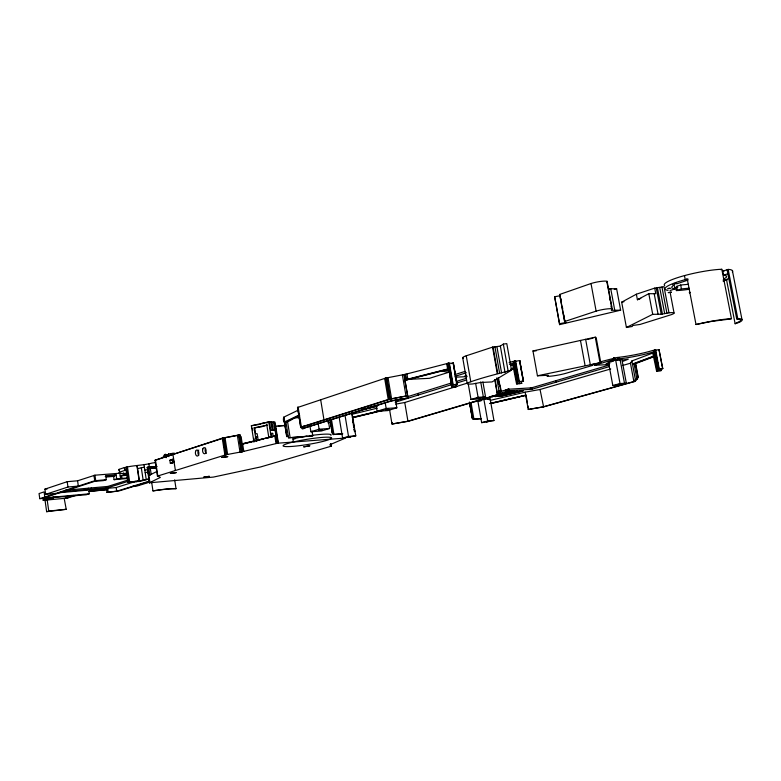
<?xml version="1.0" encoding="UTF-8"?>
<svg xmlns="http://www.w3.org/2000/svg" width="781" height="781" viewBox="0 0 781 781"><rect width="100%" height="100%" fill="white"/><g stroke="black" fill="none" stroke-linecap="round" stroke-linejoin="round"><path stroke-width="1.17" d="M406.013 379.488L429.482 378.316L448.294 372.42C450.012 372.195 448.489 369.11 446.966 370.184A32.9 4.51 -10.1 0 1 444.975 370.009M495.183 379.468L497.419 394.727L407.936 421.184L391.994 424.024L389.573 409.654M498.288 377.643C496.999 381.753 503.52 389.787 499.635 392.902M354.691 431.395L354.271 429.316M297.483 407.526L385.609 378.111L405.505 374.294L447.601 363.409L453.429 363.087L451.799 363.653M330.783 443.813L331.154 446.097L330.617 446.371L260.61 466.95L213.398 477.084L149.474 482.795L148.39 475.727L156.942 471.46M391.994 424.024L408.551 421.242L498.913 394.542L498.971 390.685L500.738 390.432L498.483 377.701M496.726 377.955L499.274 392.355L498.913 394.542L497.419 394.727L494.734 379.556M149.444 482.775L160.359 477.416L157.821 475.99L226.08 454.718L242.637 451.652L277.626 443.208L345.514 438.053L329.816 444.77L331.154 446.097M303.887 428.584L302.296 428.857L300.685 427.275L297.532 407.379M472.749 418.128L472.202 418.108L469.596 403.133M448.089 363.321L451.643 385.043L456.299 384.808L457.158 384.496L453.39 363.058M606.622 282.185L607.091 281.306A10.612 1.796 -11 0 0 591.012 283.523L559.626 294.466L564.575 321.547L566.108 322.485L559.577 323.685L559.587 324.632L620.631 310.184L616.619 288.755L608.467 288.745M607.091 281.306L612.236 308.856L611.357 310.301L620.631 310.184M163.141 456.836L164.615 454.503L165.689 454.357L166.197 457.705M622.34 365.567L630.452 363.204L631.888 360.939L653.443 352.817M165.689 454.357L165.064 455.343L167.915 454.942L168.559 453.956L174.3 453.136M456.299 384.808L456.612 386.595L451.721 387.161L449.016 368.681L404.88 379.898L408.121 397.929L391.642 400.936L302.706 428.554L302.442 426.914L390.529 399.12L407.584 395.742L389.172 399.198L300.705 427.178M170.775 454.542L171.429 453.546M172.201 454.337L172.865 453.341M451.721 387.161L448.85 368.954L404.909 380.142M299.279 416.019C295.013 416.009 281.492 429.179 283.62 417.23L297.766 410.386M631.888 360.939L635.353 379.439L633.879 381.528L543.156 406.823L528.239 409.478L525.135 392.16L540.042 389.494L610.742 368.935M653.521 356.878L635.666 363.555L638.272 377.438L636.388 379.654M155.019 460.331L222.253 438.17L239.357 434.89L240.099 434.958L242.637 451.652M609.336 364.6L595.024 365.215L594.673 363.565M594.897 365.166L613.749 359.524L617.439 359.055A29.844 3.7 -10.7 0 0 652.584 352.182L656.577 371.053L661.107 370.604L660.814 369.022L657.251 369.169L657.543 370.76L661.107 370.604M528.239 409.478L543.605 406.891L635.217 381.362L636.954 379.215L634.065 363.79L653.746 356.439M519.716 360.724L523.514 381.206L517.207 381.85L517.51 383.578L516.563 383.881L512.492 363.38A32.08 4.315 -10.1 0 1 509.476 364.288M673.359 285.524L671.719 286.998L671.953 288.121L675.087 288.892L674.52 285.963M472.212 418.079L472.817 417.855L473.071 419.299L481.301 418.714M155.595 462.586A22.219 2.353 -8.6 0 0 152.119 463.065C141.107 466.023 129.216 464.998 118.741 469.586A25.49 2.714 -8.6 0 0 118.849 470.25M148.595 478.997L140.082 481.36L127.869 482.287L126.044 469.996L119.142 472.3A25.5 2.665 -8.6 0 0 125.956 473.432M173.001 462.762L172.054 462.703M463.406 358.215A13.228 1.874 -10.1 0 1 466.247 355.794L492.577 347.135L500.348 346.081L503.345 344.079L506.791 343.63L511.516 370.155L492.069 381.919L480.52 382.505L472.632 383.959A13.248 1.66 -10 0 1 468.707 384.057L467.907 383.959A13.248 1.66 -10 0 1 470.787 381.753C484.2 377.077 498.161 373.767 511.516 370.155M659.037 349.751L662.796 368.603L660.814 369.022M453.341 363.165L457.012 384.594M621.676 302.149L636.369 294.212L654.703 288.121L664.006 286.676L668.985 312.81A10.114 1.445 -11.1 0 1 671.094 314.733L640.078 324.437L632.844 325.472L632.2 326.487L626.421 327.493L621.676 302.149L623.98 301.749M636.369 294.212L637.413 299.748L648.806 293.685L655.767 293.715L654.703 288.121M626.421 327.493L652.711 314.323L661.243 314.235L668.985 312.81M299.67 415.267L285.924 421.896L288.482 437.79L311.97 436.052L312.781 435.798L312.01 431.092M723.567 279.207L726.506 277.187L726.515 276.005L723.587 275.156L722.815 271.163L728.156 269.406L730.069 269.572A34.891 5.555 -11.5 0 1 732.344 272.052M725.412 280.018L729.561 278.036M298.557 415.248L284.245 422.189M609.688 362.404L606.046 363.917L609.834 363.624M620.28 359.826L620.758 359.436L614.969 360.353M510.52 365.498L513.869 364.073M723.147 281.14L727.336 279.51L726.486 279.5L735.126 323.744L740.544 320.864L740.622 319.673L736.708 318.892L727.101 269.757M511.164 368.886L514.494 367.49M510.842 369.511L514.201 368.095M510.354 370.184L514.65 368.378M610.732 362.003L613.905 360.763M622.359 361.544L628.285 359.192L622.467 360.021M654.029 355.97L632.464 364.014L635.666 363.555M676.776 283.806L687.963 280.106M689.067 288.56L688.51 288.833L689.115 288.931M362.853 409.625L377.077 406.345M342.8 433.826L333.096 434.539C333.975 432.625 331.29 433.26 332.999 433.26M638.575 299.133L640.801 298.352M55.929 493.407L45.659 494.344L44.917 489.14L67.195 481.692L77.583 480.793L94.94 475.199L119.815 473.208L120.596 478.519L127.938 477.904M668.058 290.425A34.901 5.477 -11.5 0 1 685.24 279.627L686.87 279.383M720.756 269.65L721.82 269.299L731.455 318.677L730.381 318.999L711.735 321.381L696.008 324.515L687.27 279.12L685.24 279.627L684.468 275.605M564.575 321.547L596.128 311.131A10.631 1.621 -10.9 0 1 612.236 308.856M676.629 286.354L680.69 285.026L688.354 284.294M637.413 299.748L639.707 298.986M45.659 494.344L67.967 487.012L78.344 486.094L77.583 480.793M670.02 290.552L675.087 288.892M49.906 498.883L53.44 498.132L46.606 499.947M606.564 363.624L608.672 363.067M675.819 287.662L676.375 290.571L681.432 288.921L689.106 288.179M723.587 275.156L727.882 273.75M47.133 496.814L44.82 497.028L44.087 491.893L39.05 493.572L39.772 498.678L94.735 480.745L106.265 479.7L105.669 475.688L116.096 474.848L116.691 478.841L114.085 479.68L113.489 475.697L116.096 474.848M608.526 289.468L610.742 288.755L614.754 310.262M106.265 479.7L103.463 480.608L94.472 481.399L43.248 498.083L89.278 493.797L88.917 491.298L107.768 489.56L88.927 491.561M42.994 498.717L43.228 500.367L53.547 497.028M517.207 381.85L523.514 381.206M725.822 280.018L726.633 279.764M127.547 475.258L120.206 475.863L127.157 473.657M45.073 500.572L47.172 499.889L48.764 511.047L46.655 511.701L44.898 499.332M169.858 460.253L173.079 459.208L173.528 462.157L170.307 463.192L169.858 460.253L172.357 460.048M55.519 497.067L52.464 498.044M64.188 498.395L66.229 509.31L46.655 511.701M73.844 495.437L65.184 498.2L67.879 497.936M454.727 374.665L464.968 371.405M65.233 490.283L107.885 486.426L127.381 480.247M455.02 376.354L466.403 372.742M75.747 495.457L67.42 498.083L43.228 500.367M60.42 492.01L108.071 487.666L128.719 481.145M89.278 493.797L86.213 494.763L39.772 498.678M127.869 482.287L139.418 480.852L137.183 465.886M302.706 428.554L390.832 400.878L408.121 397.929M58.38 492.821L116.174 487.539L135.728 481.399M394.922 400.673L400.702 398.866M407.633 396.689L451.203 383.041M456.924 381.245L466.081 378.385M106.606 489.931L106.968 492.401L116.72 491.239L149.659 481.018M136.089 481.711L139.184 480.871L136.939 465.906M395.196 402.244L451.486 384.672M456.065 383.246L466.364 380.025M149.112 481.643L119.669 490.761L106.968 492.401M395.664 404.128L404.763 402.498L467.282 383.129M309.92 425.85L310.877 431.747L319.097 429.208L329.611 428.466L328.254 420.198M376.091 405.359L377.077 411.275L386.165 408.463L396.826 407.799L395.42 399.521M149.825 482.082L137.271 485.958L132.253 486.417M329.611 428.466L321.372 430.995L310.877 431.747M396.826 407.799L387.727 410.601L377.077 411.275M333.096 434.539L342.098 433.689M657.251 369.169L662.786 368.593M736.708 318.892L739.675 318.648A35.018 4.549 -11.1 0 1 739.451 322.26L735.126 323.744M468.336 384.398L470.963 399.442L478.089 397.324L485.538 396.885L482.883 381.831M656.577 371.053L657.543 370.76M669.629 288.589C672.529 287.574 665.9 288.579 668.116 288.863M339.159 417.239L342.605 438.141L348.511 436.384L355.775 435.837L351.919 412.602M499.928 391.632L508.616 389.221L531.529 387.835L609.004 365.118M600.765 361.72L617.146 357.483A29.844 3.729 -10.7 0 0 652.291 350.61L659.174 349.624M485.538 396.885L478.402 399.003L470.963 399.442M355.775 435.837L342.605 438.141M499.215 393.39L508.88 390.695L531.783 389.289L609.287 366.64M615.643 359.973L608.467 362.091L612.821 385.56L619.128 385.199L626.333 383.188L621.959 359.719L615.643 359.973L620.026 383.539L626.333 383.188M483.898 399.335L477.874 401.122L481.652 422.667L493.953 420.52L490.156 398.964L483.898 399.335L487.705 420.969L493.953 420.52M488.145 399.56L490.156 398.964M690.15 292.348L689.262 292.709L689.867 292.807M519.814 360.607L512.18 361.671A32.07 4.344 -10.1 0 1 509.173 362.579M473.071 419.299L481.155 418.548M466.56 375.183L464.949 375.856L466.735 375.934M612.821 385.56L620.026 383.539M481.652 422.667L487.705 420.969M405.134 380.357L448.616 369.306M367.792 407.76L370.028 407.194M371.19 406.901L375.837 405.71M361.183 409.791L377.369 405.661M364.005 409.332L376.696 406.1M241.554 444.155L240.802 444.096L275.976 435.876M243.457 443.93L253.913 441.343M256.236 440.767L263.207 439.039M265.53 438.463L272.491 436.735M686.06 279.647L688.168 279.129M242.696 443.872L275.966 435.642M489.697 396.777L511.819 391.554L490.195 396.904M614.266 289.321L616.619 288.755M377.301 408.151L351.909 414.32L352.416 417.386L381.284 410.415M352.397 417.591L381.704 410.542M383.422 410.347L352.368 417.825M490.185 400.399L525.135 392.16M489.521 403.523L526.033 395.157L490.556 403.445M490.937 403.562L526.404 395.264M696.008 324.515L702.744 322.953A35.018 4.549 -11.1 0 1 728.722 318.833L731.455 318.677M253.952 442.114L251.355 425.752L269.328 421.808L270.675 430.253L275.634 430.507M269.328 421.808L261.947 423.497L263.49 423.585M266.633 422.872L270.831 421.916L275.049 422.17L275.605 425.665M254.108 427.89L267.405 425.03L261.245 426.875L254.108 427.89L256.236 441.304M137.593 468.6L144.378 467.175M255.309 437.301L257.642 436.784L256.09 436.716L256.812 441.304M270.343 433.924L272.696 433.396L273.067 435.7M293.402 441.987L292.904 438.893L297.502 437.858A24.592 2.665 -9.2 0 1 306.923 436.13M138.813 480.989L148.868 479.075M532.964 350.952L595.278 337.167L596.128 337.49L600.774 362.609L591.207 364.668L592.945 365.293L566.274 373.201A12.73 1.542 -10.3 0 1 553.69 375.798L551.923 376.022A12.73 1.542 -10.3 0 1 547.569 376.335L547.071 376.325L548.262 375.261L537.435 375.788L532.964 350.952L536.166 350.845M587.654 339.364L592.955 338.193M537.435 375.788L600.774 362.609M283.62 417.23L286.695 436.52L288.228 436.198M288.482 437.79L312.781 435.798M149.591 482.824L147.267 467.389L157.088 466.423M156.268 467.76L148.878 468.522L156.102 467.917M144.827 470.172L147.189 469.723M559.587 324.632L554.656 296.741L560.094 295.735M145.198 472.622L147.57 472.183M225.416 437.663L240.099 434.958M516.563 383.881L521.737 383.373L521.435 381.655M151.612 481.945L152.959 490.888L156.239 490.351A22.268 1.992 -8.8 0 1 174.934 488.584L176.028 488.691L174.68 479.856M617.537 358.079L619.108 357.864M674.823 283.903C679.958 282.995 672.812 283.2 674.472 283.942M274.473 426.309L285.27 425.352M451.818 384.799L457.119 384.467M497.507 392.609L499.274 392.355M636.671 377.662L638.272 377.438M635.353 379.439L636.954 379.215M172.621 461.356L174.056 461.151M164.83 455.704L167.69 455.303M498.62 392.882L500.25 392.687M635.217 381.362L633.879 381.528L630.452 363.204M302.442 426.914L300.783 427.119L297.581 407.35M152.959 490.888L156.2 490.468A21.087 1.884 -8.8 0 1 173.89 488.789L176.028 488.691M48.764 511.047L66.229 509.31M44.917 489.14L47.192 488.935M137.827 481.242L128.562 482.062L126.317 467.038M114.085 479.68L127.157 478.528M105.23 476.41L113.489 475.697M106.392 477.006L114.7 476.293M155.253 466.784L147.267 467.389M172.035 462.127L174.241 461.942M170.307 463.192L171.966 463.055M116.691 478.841L120.596 478.519M292.904 438.893L295.257 438.717M328.547 422.453L330.959 422.287M278.036 426.075L285.182 425.586M294.193 417.952L298.967 417.65M327.835 422.736L330.236 422.589M478.909 401.053L480.998 400.926M473.306 401.629L478.138 401.336M451.955 386.839L456.612 386.595M287.545 436.511L286.695 436.52M455.186 377.194L467.067 376.637M517.51 383.578L521.737 383.373M676.375 290.571L679.07 290.454A34.901 5.477 -11.5 0 0 688.813 289.331M721.82 269.299L719.086 269.396A34.891 5.555 -11.5 0 0 680.71 276.679A34.891 5.555 -11.5 0 0 664.719 285.631M686.245 279.373L687.143 279.383M725.959 279.754L726.808 279.764M723.099 279.998L726.242 280.028M448.968 372.049L447.269 371.912A32.9 4.471 -10 0 1 442.368 370.536M272.696 433.396L271.163 433.318L271.72 436.774M251.355 425.752L260.815 424.2M391.642 400.936L390.832 400.878L390.529 399.12L389.719 399.062L386.156 377.975M674.335 284.987L672.441 284.626M722.815 271.163L723.85 271.251M240.343 436.491L241.085 436.559L242.295 444.223M408.551 421.242L407.936 421.184L404.763 402.498M543.605 406.891L540.042 389.494M406.989 380.025L405.651 379.732L404.753 374.46M559.626 294.466L560.172 294.847M732.383 270.558L741.95 319.4M728.156 269.406L737.772 318.57M680.69 285.026L681.432 288.921M676.815 287.33L677.381 290.239M670.235 292.973L674.071 313.074M661.946 287.066L666.915 313.191M659.701 287.486L664.67 313.601M657.456 287.906L662.425 314.021M656.284 288.121L661.243 314.235M654.195 293.715L658.09 314.274M648.806 293.685L652.711 314.323M658.979 349.615L662.63 368.7M655.63 349.732L659.223 368.739M655.21 349.781L658.803 368.788M655.093 349.8L658.686 368.808M654.839 349.839L658.559 368.827M654.712 349.868L658.305 368.876M654.585 349.898L658.178 368.905M654.468 349.927L658.061 368.935M653.277 350.298L657.163 370.868M635.422 363.741L638.018 377.604M606.866 281.726L611.552 306.855M609.512 297.717L609.961 300.109M611.074 306.084L611.738 309.666M620.114 359.797L624.497 383.295M614.608 357.718L614.901 359.289M614.491 357.727L614.784 359.309M614.247 357.766L614.657 359.328M614.12 357.796L614.413 359.367M614.003 357.815L614.296 359.397M613.886 357.844L614.178 359.416M613.456 357.952L613.749 359.524M591.012 283.523L596.128 311.131M595.278 337.167L599.935 362.345M594.995 363.438L595.288 364.991M595.2 365.215L594.8 363.497L595.024 365.215M585.633 339.305L590.26 364.424M580.468 340.448L585.076 365.537M560.817 298.371L561.246 300.724M562.32 306.601L562.75 308.944M563.823 314.821L564.253 317.174M564.683 319.527L565.112 321.879M559.792 294.583L564.741 321.645M554.656 296.741L559.577 323.685M555.613 380.786L555.877 382.27M532.076 387.698L532.339 389.153M531.529 387.835L531.783 389.289M531.373 387.864L531.627 389.319M531.207 387.893L531.47 389.348M531.051 387.923L531.314 389.368M530.895 387.942L531.158 389.397M530.748 387.962L531.012 389.416M530.602 387.981L530.865 389.436M530.358 388.001L530.621 389.455M526.238 396.338L527.507 403.416M527.927 405.769L528.356 408.131M519.775 360.597L523.397 381.313M519.541 360.588L523.231 381.187M470.972 408.072L471.353 410.23M515.587 360.744L519.775 383.715M515.109 360.783L518.799 381.44M514.972 360.812L518.662 381.46M514.835 360.832L518.525 381.489M514.699 360.861L518.389 381.509M514.572 360.89L518.125 381.567M514.318 360.949L518.008 381.597M513.146 361.339L517.139 383.696M503.345 344.079L508.07 370.624M509.134 389.172L509.397 390.646M508.802 389.202L509.066 390.666M508.616 389.221L508.88 390.695M508.431 389.241L508.685 390.715M508.226 389.28L508.49 390.744M500.348 346.081L505.043 372.469M508.021 389.309L508.285 390.783M507.816 389.348L508.08 390.822M507.611 389.387L507.875 390.861M507.416 389.426L507.679 390.9M507.24 389.475L507.494 390.949M506.908 389.563L507.172 391.037M505.756 389.904L506.02 391.379M496.892 346.549L501.578 372.947M494.939 346.823L499.615 373.22M493.065 347.076L497.751 373.484M492.577 347.135L497.253 373.552M498.61 382.007L499.02 384.34M480.715 381.938L483.361 397.012M475.639 383.364L478.089 397.324M466.247 355.794L470.787 381.753M471.089 402.928L473.911 419.055M462.703 357.757L467.214 383.569M471.744 412.378L472.144 414.682M470.035 402.937L472.632 417.913M469.781 403.025L472.437 418.147L469.459 402.039M453.107 363.038L456.836 384.457M455.43 384.506L455.831 386.82M449.407 363.185L453.136 384.642M449.007 363.204L452.746 384.672M448.792 363.233L452.521 384.701M448.567 363.253L452.297 384.721M448.323 363.282L452.053 384.76M447.845 363.36L448.772 368.73M447.601 363.409L448.528 368.769M448.479 370.233L448.772 371.961M448.353 370.214L448.645 371.951M446.673 363.614L447.611 368.974M418.03 393.439L418.304 395.03M406.921 373.943L407.828 379.224M405.505 374.294L406.403 379.566M405.134 374.372L406.032 379.654M404.373 374.538L405.271 379.82M403.982 374.626L407.907 397.734M402.4 374.929L405.993 396.045M387.991 377.584L391.554 398.681M386.741 377.838L390.305 398.935M386.449 377.906L390.012 399.003M385.873 378.043L389.436 399.13M385.609 378.111L389.172 399.198M392.277 422.56L392.54 424.112M384.662 378.394L388.216 399.472M385.16 402.508L386.165 408.463M352.621 418.567L354.769 431.561M352.563 418.977L353.891 427.012M352.592 420.149L352.973 422.453M353.354 424.747L353.734 427.041M354.115 429.345L354.496 431.639M345.036 415.394L348.511 436.384M331.613 420.324L333.907 434.295M330.578 420.246L332.657 433.045M330.226 419.348L332.325 432.127M330.051 419.319L332.345 433.26L330.021 419.241M330.695 443.93L331.066 446.215M320.659 399.638L323.959 419.758M317.935 422.082L319.097 429.208M303.877 426.006L304.258 428.359M298.127 407.116L301.329 426.904M273.506 422.082L274.873 430.468M287.545 421.584L290.102 437.477M284.45 419.866L285.407 425.821M284.284 419.866L285.426 427.012M285.817 429.394L286.197 431.776M286.578 434.158L286.959 436.53M283.747 417.484L286.822 436.53M275.654 425.996L278.397 443.13M275.283 426.026L278.026 443.159M275.088 426.045L277.831 443.178M274.287 422.121L277.626 443.208M274.668 426.104L277.411 443.237M274.453 426.133L277.196 443.276M275.742 435.515L276.991 443.305M275.527 435.554L276.777 443.344M274.766 435.71L276.015 443.51M271.983 421.984L273.321 430.399M270.831 421.916L272.178 430.341M268.742 421.779L271.183 437.048M266.819 425.001L268.791 437.34M258.189 440.22L257.154 433.728L255.602 433.65L254.694 427.92M252.322 428.183L252.702 430.585M253.932 438.385L254.303 440.679M242.598 443.686L243.809 451.379M241.124 444.028L242.335 451.721M239.357 434.89L242.012 451.779M239.035 434.958L241.69 451.848M238.703 435.017L241.368 451.916M237.356 435.281L240.021 452.17M224.987 437.526L227.632 454.405M223.932 437.741L226.568 454.62M223.688 437.79L226.324 454.669M226.08 454.718L223.444 437.848L224.284 437.868L155.019 460.204L157.43 476.264M223.22 437.907L225.855 454.776M222.995 437.956L225.631 454.825M222.253 438.17L224.889 455.04M172.923 454.308L175.393 470.494M172.279 459.121L172.806 462.987M168.559 453.956L168.901 456.182M167.915 454.942L168.169 456.592M164.615 454.503L164.957 456.817M155.409 460.038L157.821 475.99M150.274 468.258L151.163 474.106M148.849 463.592L149.366 467.028M148.673 467.126L149.932 475.541M147.648 467.399L147.999 469.771M148.361 472.154L148.712 474.526M149.249 478.079L149.61 480.461M147.502 467.399L148.751 475.707M149.103 478.089L149.64 481.643M147.375 467.399L149.513 481.643M143.968 464.451L146.223 479.436M141.302 467.76L143.138 480.022M127.401 466.687L129.646 481.721M124.911 467.507L125.321 470.23M124.316 467.555L124.726 470.279M123.642 472.935L123.906 474.711M121.533 475.756L121.934 478.402M119.171 469.254L119.581 471.968M116.174 487.539L116.72 491.239M107.885 486.426L108.071 487.666M107.593 488.32L108.139 492.04M94.94 475.199L95.731 480.569M93.945 475.365L94.735 480.745M91.27 487.93L91.445 489.179M90.947 489.843L91.123 491.093M88.321 488.193L88.507 489.453M69.538 489.892L69.724 491.161M470.816 408.082L471.285 411.323M67.195 481.692L67.967 487.012M331.164 423.595L331.466 425.918M198.794 455.323A3.056 1.738 85.7 0 1 198.774 450.071M206.418 453.39A3.065 1.757 85.7 0 1 205.618 448.177M310.145 435.642A24.592 2.665 -9.2 0 1 330.871 435.378M309.764 445.814L303.819 446.849L309.764 445.814M318.589 430.351L321.899 429.814L318.589 430.351M347.652 437.214L350.737 436.716L347.652 437.214M385.228 409.781L388.694 409.234L385.228 409.781M476.576 398.408L479.964 397.861L476.576 398.408M492.147 396.719L514.533 391.398L492.147 396.719M495.047 396.592L517.403 391.271L495.047 396.592M498.034 396.397L520.38 391.096L498.034 396.397M500.787 396.221L523.124 390.92L500.787 396.221M486.397 421.799L489.248 421.34L486.397 421.799M668.321 292.611L671.26 292.153L668.321 292.611M674.686 287.74L677.664 287.271L674.686 287.74M618.064 384.594L621.168 384.096L618.064 384.594M170.346 473.432L176.096 472.661L170.346 473.432M221.765 457.441L227.71 456.66L221.765 457.441M203.919 477.074L209.308 476.342L203.919 477.074M331.369 438.424L329.641 439.361A24.592 2.616 -9.2 0 1 292.494 446.381A24.592 2.616 -9.2 0 1 292.455 442.202L298 440.953A24.592 2.616 -9.2 0 1 322.27 437.399A24.592 2.616 -9.2 0 1 331.369 438.424M470.582 405.925L470.201 403.767L470.504 405.925M202.806 448.958A3.075 1.757 85.7 0 0 204.349 453.761A3.075 1.757 85.7 0 0 205.872 449.397A3.075 1.757 85.7 0 0 202.806 448.958M195.621 451.281A3.056 1.738 85.7 0 0 197.144 456.065A3.056 1.738 85.7 0 0 198.647 451.73A3.056 1.738 85.7 0 0 195.621 451.281"/></g></svg>
